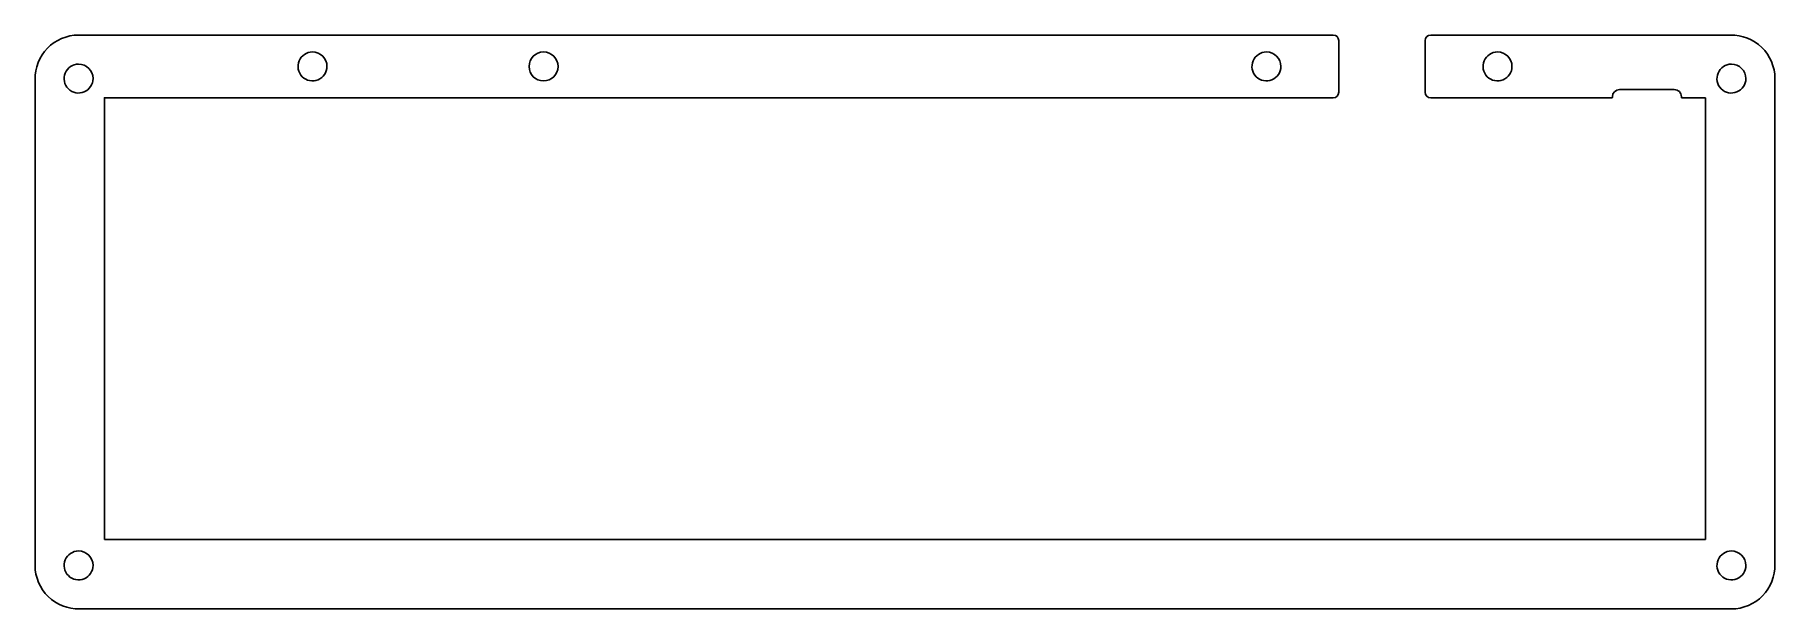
# Model space of a CAD drawing. Extents: x 0 to 313, y -102 to 1.
import ezdxf

# ---------------------------------------------------------------- set-up
doc = ezdxf.new("R2010")
doc.units = 0
doc.layers.get('0').update_dxf_attribs({"linetype": 'CONTINUOUS'})

msp = doc.modelspace()

# ---------------------------------------------------------------- linework, layer by layer
at = {"color": 7}
for points in [[(7.83082, 0.962782), (233.3371, 0.967862)], [(304.73396, 0.960242), (250.86818, 0.967862)], [(234.33786, -0.012578), (234.33786, -9.324218)], [(249.86742, -0.032898), (249.86742, -9.324218)], [(0.02286, -94.386278), (0.0254, -7.033138)], [(294.62984, -8.828918), (284.81528, -8.836538)], [(312.72988, -6.845178), (312.72988, -94.198318)], [(12.50188, -89.717758), (12.50188, -10.322438), (233.3371, -10.322438)], [(283.41828, -10.322438), (250.86818, -10.322438)], [(283.51734, -10.131938), (283.51734, -10.223378)], [(295.92778, -10.126858), (295.92778, -10.223378)], [(300.2534, -10.322438), (296.02684, -10.322438)], [(300.2534, -89.715218), (300.2534, -10.322438)], [(300.2534, -89.715218), (12.50188, -89.717758)], [(304.92192, -102.194238), (8.01878, -102.194238)]]:
    msp.add_lwpolyline(points, dxfattribs=at)
for points in [[(49.886362, -2.084278)], [(91.416378, -2.084278)], [(221.338648, -2.084278)], [(262.86968, -2.084278)], [(7.84639, -4.260347)], [(304.90922, -4.260347)], [(7.846289, -91.775107)], [(304.91176, -91.774345)]]:
    msp.add_lwpolyline(points, close=True, dxfattribs=at)
for points in [[(7.833233, 0.960952), (5.730947, 0.957418), (3.718596, 0.107714), (2.249983, -1.396544)], [(234.338622, -0.03428), (234.338622, 0.518004), (233.890908, 0.96572), (233.338624, 0.965721)], [(250.868688, 0.965721), (250.316404, 0.96572), (249.86869, 0.518004), (249.86869, -0.03428)], [(310.372295, -1.263841), (308.867981, 0.20478), (306.83577, 1.00596), (304.73396, 0.959018)], [(2.249983, -1.396544), (0.781369, -2.900802), (-0.019841, -4.932947), (0.02703, -7.034713)], [(49.886362, -2.084278), (48.834762, -2.084278), (47.88671, -2.717747), (47.48428, -3.689298)], [(51.724836, -2.845799), (51.237242, -2.358206), (50.575923, -2.084278), (49.886362, -2.084278)], [(52.486357, -4.684273), (52.486357, -3.994712), (52.21243, -3.333393), (51.724836, -2.845799)], [(91.416378, -2.084278), (89.980441, -2.084278), (88.816383, -3.248336), (88.816383, -4.684273)], [(93.254852, -2.845799), (92.767258, -2.358206), (92.105939, -2.084278), (91.416378, -2.084278)], [(94.016373, -4.684273), (94.016373, -3.994712), (93.742446, -3.333393), (93.254852, -2.845799)], [(221.338648, -2.084278), (220.287048, -2.084278), (219.338996, -2.717747), (218.936566, -3.689298)], [(223.938643, -4.684273), (223.938643, -3.248336), (222.774585, -2.084278), (221.338648, -2.084278)], [(262.86968, -2.084278), (261.81808, -2.084278), (260.870028, -2.717747), (260.467598, -3.689298)], [(264.708154, -2.845799), (264.22056, -2.358206), (263.559241, -2.084278), (262.86968, -2.084278)], [(265.469675, -4.684273), (265.469675, -3.994712), (265.195748, -3.333393), (264.708154, -2.845799)], [(312.72988, -6.847185), (312.726347, -4.744854), (311.876609, -2.732463), (310.372295, -1.263841)], [(5.444308, -5.865367), (5.041878, -6.836918), (5.264323, -7.955223), (6.007916, -8.698816)], [(7.84639, -4.260347), (6.79479, -4.260347), (5.846738, -4.893815), (5.444308, -5.865367)], [(10.446385, -6.860342), (10.446385, -5.424404), (9.282328, -4.260347), (7.84639, -4.260347)], [(47.48428, -3.689298), (47.08185, -4.66085), (47.304295, -5.779154), (48.047888, -6.522747)], [(50.881337, -7.086355), (51.852888, -6.683925), (52.486357, -5.735873), (52.486357, -4.684273)], [(88.816383, -4.684273), (88.816383, -6.120211), (89.980441, -7.284268), (91.416378, -7.284268)], [(91.416378, -7.284268), (92.852315, -7.284268), (94.016373, -6.120211), (94.016373, -4.684273)], [(218.936566, -3.689298), (218.534136, -4.66085), (218.756581, -5.779154), (219.500174, -6.522747)], [(222.333623, -7.086355), (223.305174, -6.683925), (223.938643, -5.735873), (223.938643, -4.684273)], [(260.467598, -3.689298), (260.065168, -4.66085), (260.287613, -5.779154), (261.031206, -6.522747)], [(263.864655, -7.086355), (264.836206, -6.683925), (265.469675, -5.735873), (265.469675, -4.684273)], [(302.507138, -5.865367), (302.104708, -6.836918), (302.327153, -7.955223), (303.070746, -8.698816)], [(304.90922, -4.260347), (303.85762, -4.260347), (302.909568, -4.893815), (302.507138, -5.865367)], [(306.747694, -5.021868), (306.2601, -4.534274), (305.598781, -4.260347), (304.90922, -4.260347)], [(307.509215, -6.860342), (307.509215, -6.17078), (307.235288, -5.509462), (306.747694, -5.021868)], [(6.007916, -8.698816), (6.75151, -9.442409), (7.869814, -9.664854), (8.841365, -9.262424)], [(8.841365, -9.262424), (9.812917, -8.859994), (10.446385, -7.911942), (10.446385, -6.860342)], [(48.047888, -6.522747), (48.791481, -7.26634), (49.909785, -7.488785), (50.881337, -7.086355)], [(219.500174, -6.522747), (220.243767, -7.26634), (221.362071, -7.488785), (222.333623, -7.086355)], [(233.338624, -10.324267), (233.890907, -10.324265), (234.338621, -9.876552), (234.338622, -9.324269)], [(249.86869, -9.324269), (249.868691, -9.876552), (250.316405, -10.324265), (250.868688, -10.324267)], [(261.031206, -6.522747), (261.774799, -7.26634), (262.893103, -7.488785), (263.864655, -7.086355)], [(284.81528, -8.836767), (284.099508, -8.837925), (283.519875, -9.418502), (283.51988, -10.134275)], [(295.550138, -9.2107), (295.306714, -8.967357), (294.976576, -8.830707), (294.63238, -8.830823)], [(295.93032, -10.128331), (295.930322, -9.784135), (295.793562, -9.454042), (295.550138, -9.2107)], [(303.070746, -8.698816), (303.814339, -9.442409), (304.932643, -9.664854), (305.904195, -9.262424)], [(305.904195, -9.262424), (306.875746, -8.859994), (307.509215, -7.911942), (307.509215, -6.860342)], [(283.41828, -10.324267), (283.445078, -10.324696), (283.470926, -10.31435), (283.490027, -10.295549)], [(283.490027, -10.295549), (283.509128, -10.276749), (283.519883, -10.251068), (283.51988, -10.224267)], [(295.92778, -10.224267), (295.927777, -10.251068), (295.938532, -10.276749), (295.957633, -10.295549)], [(295.957633, -10.295549), (295.976734, -10.31435), (296.002582, -10.324696), (296.02938, -10.324267)], [(5.444207, -93.380127), (5.041777, -94.351679), (5.264221, -95.469983), (6.007815, -96.213576)], [(7.846289, -91.775107), (6.794689, -91.775107), (5.846636, -92.408576), (5.444207, -93.380127)], [(10.446283, -94.375102), (10.446283, -92.939165), (9.282226, -91.775107), (7.846289, -91.775107)], [(302.509678, -93.379365), (302.107248, -94.350917), (302.329693, -95.469221), (303.073286, -96.212814)], [(304.91176, -91.774345), (303.86016, -91.774345), (302.912108, -92.407814), (302.509678, -93.379365)], [(306.750234, -92.535866), (306.26264, -92.048273), (305.601321, -91.774345), (304.91176, -91.774345)], [(307.511755, -94.37434), (307.511755, -93.684779), (307.237828, -93.02346), (306.750234, -92.535866)], [(0.025001, -94.38831), (0.028541, -96.490596), (0.878249, -98.502944), (2.382511, -99.971554)], [(6.007815, -96.213576), (6.751408, -96.957169), (7.869712, -97.179614), (8.841264, -96.777184)], [(8.841264, -96.777184), (9.812815, -96.374754), (10.446283, -95.426702), (10.446283, -94.375102)], [(303.073286, -96.212814), (303.816879, -96.956407), (304.935183, -97.178852), (305.906735, -96.776422)], [(305.906735, -96.776422), (306.878286, -96.373992), (307.511755, -95.42594), (307.511755, -94.37434)], [(310.507202, -99.837733), (311.975645, -98.333498), (312.77675, -96.301473), (312.72988, -94.199842)], [(2.382511, -99.971554), (3.886772, -101.440163), (5.918919, -102.241369), (8.020685, -102.194492)], [(304.92446, -102.195508), (307.02661, -102.191764), (309.038758, -101.341968), (310.507202, -99.837733)]]:
    msp.add_open_spline(points, degree=3, dxfattribs=at)

doc.saveas('drawing.dxf')
